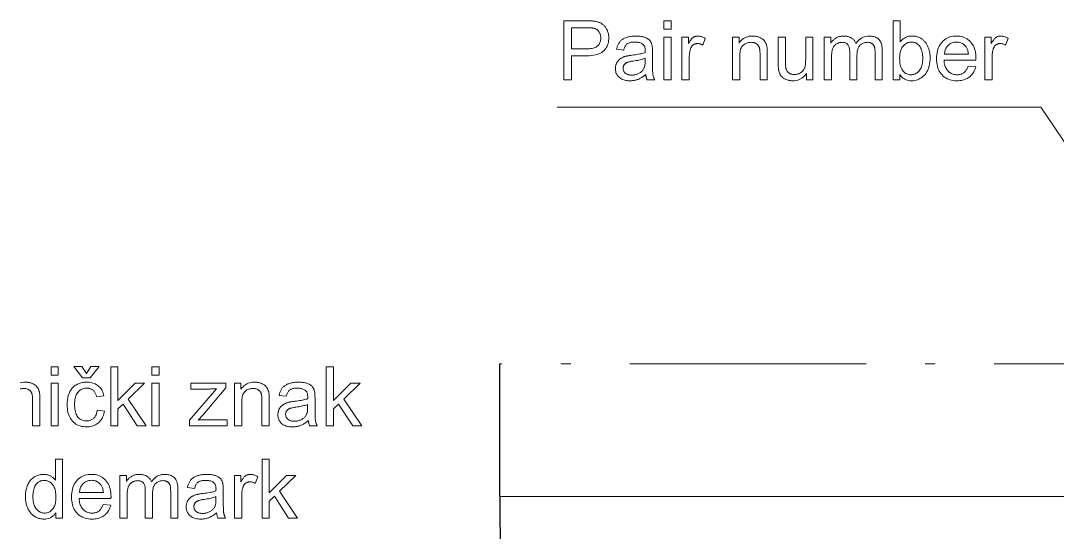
# Model space of a CAD drawing. Extents: x 0 to 297, y 0 to 530.
# Drawn here: x 188.8 to 241.4, y 129.2 to 155.1 of the extents above; entities that cross this region are included whole.
import ezdxf

# ---------------------------------------------------------------- set-up
doc = ezdxf.new("R2010")
doc.units = 0
doc.linetypes.add('DASHDOT', pattern=[18.5, 12, -3, 0.5, -3])

msp = doc.modelspace()

# ---------------------------------------------------------------- linework, layer by layer
at = {"color": 7, "linetype": 'DASHDOT', "lineweight": 13}
msp.add_line((287.24, 137.724), (213.14, 137.724), dxfattribs=at)
at = {"color": 7, "lineweight": 30, "ltscale": 0.168289}
msp.add_line((213.14, 130.993), (213.14, 137.724), dxfattribs=at)
at = {"color": 7, "lineweight": 13}
msp.add_line((282.704, 130.993), (213.14, 130.993), dxfattribs=at)
for points in [[(216.382, 152.147), (216.382, 155.147), (217.514, 155.147), (217.572, 155.147), (217.628, 155.146), (217.681, 155.144), (217.73, 155.142), (217.777, 155.14), (217.822, 155.137), (217.863, 155.133), (217.902, 155.129), (217.937, 155.124), (217.97, 155.118), (218.014, 155.11), (218.056, 155.101), (218.097, 155.09), (218.136, 155.078), (218.173, 155.065), (218.21, 155.05), (218.245, 155.034), (218.278, 155.017), (218.31, 154.998), (218.341, 154.978), (218.37, 154.957), (218.398, 154.934), (218.425, 154.909), (218.451, 154.882), (218.476, 154.854), (218.499, 154.824), (218.521, 154.793), (218.542, 154.76), (218.562, 154.725), (218.581, 154.689), (218.599, 154.651), (218.614, 154.613), (218.628, 154.574), (218.639, 154.534), (218.65, 154.493), (218.658, 154.452), (218.664, 154.41), (218.669, 154.367), (218.671, 154.324), (218.672, 154.279), (218.67, 154.204), (218.663, 154.131), (218.65, 154.06), (218.633, 153.992), (218.611, 153.926), (218.585, 153.862), (218.553, 153.801), (218.516, 153.742), (218.475, 153.686), (218.429, 153.632), (218.376, 153.581), (218.316, 153.536), (218.247, 153.496), (218.171, 153.462), (218.087, 153.433), (217.995, 153.409), (217.895, 153.39), (217.788, 153.377), (217.672, 153.369), (217.549, 153.367), (216.779, 153.367), (216.779, 152.147)], [(216.779, 153.721), (217.555, 153.721), (217.63, 153.722), (217.7, 153.726), (217.766, 153.734), (217.827, 153.744), (217.884, 153.756), (217.936, 153.772), (217.984, 153.791), (218.028, 153.812), (218.067, 153.837), (218.101, 153.864), (218.132, 153.894), (218.16, 153.926), (218.184, 153.96), (218.205, 153.997), (218.223, 154.036), (218.237, 154.078), (218.248, 154.122), (218.257, 154.168), (218.261, 154.216), (218.263, 154.267), (218.262, 154.304), (218.259, 154.34), (218.254, 154.375), (218.248, 154.409), (218.239, 154.442), (218.229, 154.473), (218.216, 154.504), (218.202, 154.534), (218.186, 154.562), (218.168, 154.589), (218.148, 154.615), (218.127, 154.639), (218.105, 154.662), (218.082, 154.682), (218.058, 154.701), (218.032, 154.717), (218.005, 154.732), (217.977, 154.746), (217.948, 154.757), (217.917, 154.766), (217.895, 154.771), (217.87, 154.776), (217.842, 154.78), (217.81, 154.783), (217.774, 154.786), (217.736, 154.789), (217.694, 154.791), (217.648, 154.792), (217.599, 154.793), (217.547, 154.793), (216.779, 154.793)], [(221.464, 154.723), (221.464, 155.147), (221.832, 155.147), (221.832, 154.723)], [(233.445, 152.147), (233.103, 152.147), (233.103, 155.147), (233.472, 155.147), (233.472, 154.077), (233.52, 154.132), (233.57, 154.182), (233.623, 154.226), (233.679, 154.264), (233.737, 154.296), (233.798, 154.323), (233.862, 154.343), (233.928, 154.358), (233.996, 154.366), (234.067, 154.369), (234.107, 154.369), (234.147, 154.366), (234.186, 154.362), (234.224, 154.356), (234.262, 154.349), (234.3, 154.34), (234.337, 154.33), (234.374, 154.318), (234.411, 154.304), (234.447, 154.289), (234.482, 154.272), (234.516, 154.254), (234.549, 154.234), (234.58, 154.213), (234.61, 154.191), (234.639, 154.168), (234.666, 154.143), (234.693, 154.117), (234.718, 154.09), (234.742, 154.061), (234.764, 154.032), (234.786, 154), (234.806, 153.968), (234.826, 153.935), (234.845, 153.9), (234.862, 153.864), (234.879, 153.827), (234.894, 153.789), (234.909, 153.749), (234.923, 153.708), (234.935, 153.667), (234.946, 153.625), (234.956, 153.582), (234.965, 153.538), (234.972, 153.495), (234.978, 153.45), (234.982, 153.405), (234.985, 153.359), (234.987, 153.313), (234.988, 153.266), (234.985, 153.157), (234.977, 153.053), (234.963, 152.954), (234.944, 152.86), (234.919, 152.771), (234.889, 152.687), (234.853, 152.609), (234.811, 152.535), (234.764, 152.466), (234.712, 152.403), (234.655, 152.345), (234.597, 152.293), (234.536, 152.247), (234.473, 152.208), (234.408, 152.174), (234.341, 152.147), (234.271, 152.125), (234.199, 152.11), (234.125, 152.101), (234.049, 152.098), (233.974, 152.101), (233.902, 152.111), (233.833, 152.127), (233.768, 152.149), (233.706, 152.178), (233.647, 152.214), (233.591, 152.255), (233.539, 152.303), (233.491, 152.358), (233.445, 152.419)], [(220.549, 152.415), (220.508, 152.381), (220.468, 152.35), (220.427, 152.32), (220.388, 152.292), (220.348, 152.267), (220.309, 152.243), (220.27, 152.222), (220.231, 152.202), (220.193, 152.185), (220.155, 152.169), (220.117, 152.156), (220.078, 152.144), (220.039, 152.133), (219.999, 152.124), (219.959, 152.116), (219.918, 152.109), (219.876, 152.104), (219.834, 152.101), (219.792, 152.099), (219.749, 152.098), (219.679, 152.1), (219.612, 152.105), (219.549, 152.114), (219.489, 152.126), (219.432, 152.142), (219.379, 152.161), (219.329, 152.184), (219.282, 152.21), (219.238, 152.24), (219.198, 152.273), (219.162, 152.309), (219.129, 152.347), (219.1, 152.387), (219.075, 152.428), (219.054, 152.472), (219.037, 152.518), (219.023, 152.565), (219.014, 152.615), (219.008, 152.667), (219.006, 152.72), (219.007, 152.752), (219.009, 152.783), (219.012, 152.813), (219.017, 152.843), (219.024, 152.873), (219.032, 152.902), (219.041, 152.93), (219.052, 152.958), (219.065, 152.985), (219.078, 153.012), (219.093, 153.037), (219.109, 153.062), (219.126, 153.086), (219.144, 153.109), (219.162, 153.131), (219.182, 153.151), (219.202, 153.171), (219.224, 153.189), (219.246, 153.207), (219.269, 153.223), (219.293, 153.239), (219.317, 153.254), (219.342, 153.268), (219.368, 153.281), (219.394, 153.293), (219.421, 153.305), (219.448, 153.316), (219.476, 153.326), (219.505, 153.336), (219.534, 153.344), (219.557, 153.35), (219.582, 153.355), (219.609, 153.361), (219.638, 153.367), (219.67, 153.372), (219.704, 153.378), (219.74, 153.383), (219.778, 153.389), (219.819, 153.394), (219.861, 153.399), (219.948, 153.41), (220.03, 153.421), (220.108, 153.433), (220.18, 153.445), (220.249, 153.458), (220.312, 153.471), (220.37, 153.484), (220.424, 153.498), (220.474, 153.512), (220.518, 153.526), (220.519, 153.541), (220.519, 153.554), (220.519, 153.567), (220.519, 153.578), (220.52, 153.588), (220.52, 153.597), (220.52, 153.605), (220.52, 153.612), (220.52, 153.618), (220.52, 153.622), (220.519, 153.666), (220.516, 153.707), (220.511, 153.746), (220.503, 153.781), (220.494, 153.814), (220.483, 153.845), (220.469, 153.872), (220.453, 153.897), (220.436, 153.92), (220.416, 153.94), (220.386, 153.963), (220.354, 153.985), (220.319, 154.003), (220.281, 154.02), (220.24, 154.033), (220.197, 154.044), (220.151, 154.053), (220.102, 154.059), (220.051, 154.063), (219.996, 154.064), (219.946, 154.064), (219.898, 154.061), (219.853, 154.056), (219.81, 154.05), (219.77, 154.042), (219.733, 154.032), (219.699, 154.02), (219.668, 154.006), (219.639, 153.991), (219.613, 153.973), (219.588, 153.954), (219.566, 153.931), (219.544, 153.906), (219.524, 153.878), (219.505, 153.847), (219.487, 153.814), (219.471, 153.777), (219.456, 153.738), (219.442, 153.696), (219.429, 153.651), (219.069, 153.7), (219.08, 153.746), (219.091, 153.789), (219.104, 153.831), (219.119, 153.871), (219.134, 153.909), (219.151, 153.946), (219.169, 153.98), (219.188, 154.013), (219.209, 154.044), (219.231, 154.074), (219.254, 154.101), (219.28, 154.128), (219.308, 154.153), (219.337, 154.177), (219.369, 154.2), (219.402, 154.221), (219.438, 154.241), (219.475, 154.259), (219.515, 154.277), (219.556, 154.293), (219.6, 154.307), (219.644, 154.32), (219.69, 154.332), (219.737, 154.342), (219.786, 154.35), (219.836, 154.357), (219.887, 154.362), (219.94, 154.366), (219.994, 154.369), (220.049, 154.369), (220.104, 154.369), (220.157, 154.367), (220.207, 154.363), (220.255, 154.359), (220.302, 154.353), (220.346, 154.346), (220.388, 154.337), (220.428, 154.327), (220.466, 154.316), (220.502, 154.304), (220.536, 154.29), (220.568, 154.276), (220.598, 154.262), (220.626, 154.246), (220.653, 154.23), (220.677, 154.213), (220.7, 154.196), (220.721, 154.177), (220.74, 154.159), (220.758, 154.139), (220.773, 154.119), (220.788, 154.097), (220.802, 154.075), (220.815, 154.051), (220.827, 154.027), (220.838, 154.001), (220.848, 153.975), (220.857, 153.947), (220.865, 153.918), (220.872, 153.888), (220.876, 153.868), (220.879, 153.845), (220.882, 153.818), (220.884, 153.789), (220.886, 153.756), (220.888, 153.721), (220.889, 153.682), (220.89, 153.641), (220.89, 153.596), (220.891, 153.549), (220.891, 153.058), (220.891, 152.959), (220.892, 152.867), (220.893, 152.783), (220.894, 152.707), (220.896, 152.638), (220.899, 152.577), (220.902, 152.524), (220.906, 152.477), (220.91, 152.439), (220.914, 152.408), (220.919, 152.381), (220.925, 152.354), (220.932, 152.327), (220.94, 152.301), (220.949, 152.275), (220.959, 152.249), (220.97, 152.223), (220.981, 152.197), (220.994, 152.172), (221.007, 152.147), (220.622, 152.147), (220.611, 152.17), (220.601, 152.194), (220.592, 152.219), (220.583, 152.245), (220.575, 152.271), (220.568, 152.299), (220.562, 152.326), (220.557, 152.355), (220.553, 152.385)], [(221.464, 152.147), (221.464, 154.32), (221.832, 154.32), (221.832, 152.147)], [(222.389, 152.147), (222.389, 154.32), (222.72, 154.32), (222.72, 153.991), (222.745, 154.035), (222.77, 154.077), (222.794, 154.115), (222.818, 154.151), (222.842, 154.183), (222.865, 154.212), (222.888, 154.237), (222.911, 154.26), (222.933, 154.279), (222.954, 154.296), (222.976, 154.31), (222.998, 154.322), (223.021, 154.333), (223.044, 154.343), (223.067, 154.351), (223.091, 154.358), (223.115, 154.363), (223.14, 154.366), (223.165, 154.369), (223.191, 154.369), (223.228, 154.368), (223.265, 154.365), (223.303, 154.359), (223.341, 154.35), (223.378, 154.34), (223.416, 154.327), (223.454, 154.311), (223.493, 154.293), (223.531, 154.273), (223.569, 154.251), (223.442, 153.909), (223.415, 153.924), (223.388, 153.938), (223.361, 153.95), (223.334, 153.96), (223.307, 153.969), (223.28, 153.976), (223.253, 153.982), (223.226, 153.986), (223.199, 153.988), (223.172, 153.989), (223.148, 153.988), (223.125, 153.986), (223.102, 153.982), (223.08, 153.977), (223.058, 153.971), (223.036, 153.963), (223.015, 153.953), (222.995, 153.942), (222.975, 153.93), (222.955, 153.916), (222.937, 153.901), (222.919, 153.885), (222.903, 153.867), (222.887, 153.849), (222.873, 153.829), (222.86, 153.809), (222.848, 153.787), (222.837, 153.764), (222.827, 153.74), (222.818, 153.715), (222.807, 153.675), (222.796, 153.634), (222.787, 153.593), (222.779, 153.551), (222.772, 153.509), (222.767, 153.466), (222.762, 153.421), (222.759, 153.377), (222.757, 153.331), (222.757, 153.285), (222.757, 152.147)], [(224.953, 152.147), (224.953, 154.32), (225.284, 154.32), (225.284, 154.011), (225.334, 154.079), (225.388, 154.14), (225.447, 154.194), (225.51, 154.24), (225.577, 154.28), (225.648, 154.312), (225.724, 154.337), (225.803, 154.355), (225.888, 154.366), (225.976, 154.369), (226.015, 154.369), (226.053, 154.367), (226.091, 154.363), (226.128, 154.358), (226.164, 154.352), (226.2, 154.344), (226.235, 154.335), (226.27, 154.324), (226.304, 154.312), (226.337, 154.299), (226.369, 154.284), (226.4, 154.269), (226.428, 154.252), (226.456, 154.235), (226.481, 154.217), (226.505, 154.198), (226.527, 154.178), (226.548, 154.158), (226.566, 154.136), (226.584, 154.114), (226.599, 154.09), (226.614, 154.066), (226.628, 154.041), (226.641, 154.015), (226.653, 153.988), (226.664, 153.961), (226.674, 153.932), (226.683, 153.903), (226.691, 153.872), (226.698, 153.841), (226.702, 153.819), (226.706, 153.794), (226.709, 153.766), (226.711, 153.735), (226.714, 153.701), (226.715, 153.663), (226.717, 153.623), (226.718, 153.579), (226.718, 153.533), (226.719, 153.483), (226.719, 152.147), (226.35, 152.147), (226.35, 153.469), (226.35, 153.513), (226.349, 153.554), (226.346, 153.594), (226.343, 153.631), (226.34, 153.666), (226.335, 153.698), (226.329, 153.728), (226.323, 153.756), (226.316, 153.782), (226.307, 153.806), (226.298, 153.827), (226.287, 153.848), (226.276, 153.868), (226.262, 153.888), (226.248, 153.906), (226.232, 153.923), (226.215, 153.94), (226.196, 153.955), (226.176, 153.97), (226.155, 153.984), (226.133, 153.996), (226.11, 154.008), (226.086, 154.018), (226.061, 154.026), (226.036, 154.033), (226.01, 154.039), (225.983, 154.044), (225.955, 154.047), (225.927, 154.049), (225.898, 154.05), (225.852, 154.049), (225.807, 154.044), (225.763, 154.037), (225.72, 154.026), (225.679, 154.013), (225.639, 153.996), (225.6, 153.977), (225.563, 153.955), (225.527, 153.929), (225.492, 153.901), (225.459, 153.868), (225.43, 153.83), (225.405, 153.787), (225.383, 153.738), (225.364, 153.684), (225.348, 153.625), (225.336, 153.56), (225.328, 153.49), (225.323, 153.415), (225.321, 153.334), (225.321, 152.147)], [(228.708, 152.147), (228.708, 152.466), (228.655, 152.396), (228.599, 152.334), (228.539, 152.278), (228.476, 152.23), (228.408, 152.19), (228.338, 152.157), (228.263, 152.131), (228.185, 152.113), (228.103, 152.102), (228.018, 152.098), (227.98, 152.099), (227.942, 152.101), (227.905, 152.105), (227.868, 152.11), (227.832, 152.116), (227.796, 152.124), (227.761, 152.134), (227.727, 152.145), (227.693, 152.158), (227.659, 152.172), (227.626, 152.187), (227.596, 152.203), (227.567, 152.219), (227.539, 152.237), (227.514, 152.255), (227.49, 152.274), (227.468, 152.293), (227.447, 152.314), (227.428, 152.335), (227.411, 152.357), (227.396, 152.38), (227.381, 152.403), (227.367, 152.428), (227.354, 152.454), (227.343, 152.481), (227.332, 152.509), (227.322, 152.537), (227.313, 152.567), (227.305, 152.598), (227.298, 152.63), (227.294, 152.653), (227.29, 152.678), (227.286, 152.706), (227.283, 152.737), (227.281, 152.77), (227.279, 152.806), (227.277, 152.844), (227.276, 152.885), (227.276, 152.928), (227.275, 152.974), (227.275, 154.32), (227.644, 154.32), (227.644, 153.115), (227.644, 153.059), (227.645, 153.007), (227.646, 152.959), (227.647, 152.914), (227.649, 152.873), (227.652, 152.836), (227.655, 152.803), (227.658, 152.774), (227.662, 152.748), (227.666, 152.726), (227.674, 152.698), (227.683, 152.67), (227.694, 152.645), (227.706, 152.62), (227.72, 152.596), (227.736, 152.574), (227.753, 152.553), (227.772, 152.534), (227.792, 152.515), (227.813, 152.498), (227.837, 152.482), (227.861, 152.468), (227.886, 152.456), (227.912, 152.445), (227.939, 152.436), (227.968, 152.428), (227.997, 152.423), (228.028, 152.418), (228.059, 152.416), (228.092, 152.415), (228.125, 152.416), (228.157, 152.418), (228.189, 152.423), (228.221, 152.429), (228.252, 152.436), (228.283, 152.446), (228.314, 152.457), (228.344, 152.469), (228.374, 152.484), (228.403, 152.5), (228.431, 152.518), (228.458, 152.536), (228.482, 152.556), (228.505, 152.578), (228.527, 152.6), (228.547, 152.624), (228.565, 152.649), (228.581, 152.675), (228.596, 152.703), (228.609, 152.731), (228.62, 152.762), (228.63, 152.795), (228.639, 152.831), (228.647, 152.869), (228.654, 152.911), (228.659, 152.954), (228.663, 153.001), (228.666, 153.05), (228.668, 153.102), (228.669, 153.156), (228.669, 154.32), (229.037, 154.32), (229.037, 152.147)], [(229.614, 152.147), (229.614, 154.32), (229.944, 154.32), (229.944, 154.015), (229.965, 154.047), (229.987, 154.077), (230.011, 154.105), (230.036, 154.133), (230.063, 154.159), (230.091, 154.184), (230.12, 154.208), (230.151, 154.231), (230.183, 154.252), (230.216, 154.272), (230.25, 154.291), (230.286, 154.307), (230.322, 154.322), (230.359, 154.334), (230.398, 154.345), (230.437, 154.354), (230.477, 154.361), (230.518, 154.365), (230.56, 154.368), (230.603, 154.369), (230.65, 154.368), (230.696, 154.365), (230.74, 154.36), (230.782, 154.353), (230.822, 154.344), (230.861, 154.333), (230.898, 154.32), (230.933, 154.305), (230.967, 154.288), (230.999, 154.269), (231.029, 154.248), (231.057, 154.226), (231.083, 154.202), (231.108, 154.176), (231.13, 154.149), (231.151, 154.12), (231.17, 154.09), (231.188, 154.058), (231.203, 154.024), (231.217, 153.989), (231.27, 154.061), (231.326, 154.126), (231.385, 154.183), (231.448, 154.232), (231.513, 154.274), (231.582, 154.308), (231.654, 154.335), (231.729, 154.354), (231.807, 154.366), (231.888, 154.369), (231.951, 154.368), (232.011, 154.362), (232.068, 154.353), (232.123, 154.341), (232.174, 154.325), (232.222, 154.305), (232.267, 154.282), (232.31, 154.255), (232.349, 154.224), (232.385, 154.19), (232.418, 154.153), (232.448, 154.111), (232.474, 154.065), (232.496, 154.016), (232.516, 153.963), (232.531, 153.906), (232.543, 153.845), (232.552, 153.78), (232.557, 153.711), (232.559, 153.639), (232.559, 152.147), (232.193, 152.147), (232.193, 153.516), (232.192, 153.559), (232.191, 153.599), (232.19, 153.637), (232.187, 153.673), (232.184, 153.706), (232.18, 153.737), (232.175, 153.765), (232.17, 153.79), (232.164, 153.814), (232.157, 153.834), (232.149, 153.853), (232.14, 153.872), (232.13, 153.889), (232.119, 153.906), (232.107, 153.922), (232.093, 153.937), (232.078, 153.952), (232.062, 153.966), (232.045, 153.979), (232.027, 153.991), (232.008, 154.002), (231.988, 154.012), (231.968, 154.021), (231.946, 154.029), (231.925, 154.035), (231.902, 154.041), (231.879, 154.045), (231.855, 154.048), (231.831, 154.05), (231.806, 154.05), (231.761, 154.049), (231.717, 154.044), (231.675, 154.036), (231.635, 154.026), (231.596, 154.012), (231.559, 153.995), (231.523, 153.975), (231.489, 153.953), (231.456, 153.927), (231.425, 153.898), (231.397, 153.865), (231.371, 153.829), (231.348, 153.79), (231.328, 153.746), (231.312, 153.699), (231.298, 153.649), (231.288, 153.594), (231.28, 153.537), (231.275, 153.475), (231.274, 153.41), (231.274, 152.147), (230.906, 152.147), (230.906, 153.559), (230.905, 153.607), (230.902, 153.652), (230.897, 153.695), (230.891, 153.736), (230.883, 153.774), (230.873, 153.809), (230.861, 153.843), (230.848, 153.873), (230.833, 153.902), (230.816, 153.927), (230.796, 153.951), (230.775, 153.972), (230.751, 153.99), (230.725, 154.006), (230.697, 154.019), (230.666, 154.03), (230.633, 154.039), (230.598, 154.045), (230.561, 154.049), (230.521, 154.05), (230.49, 154.049), (230.46, 154.047), (230.43, 154.043), (230.4, 154.037), (230.371, 154.03), (230.343, 154.021), (230.315, 154.01), (230.287, 153.998), (230.26, 153.984), (230.233, 153.968), (230.208, 153.951), (230.183, 153.932), (230.161, 153.912), (230.139, 153.891), (230.12, 153.867), (230.101, 153.843), (230.084, 153.817), (230.069, 153.789), (230.055, 153.76), (230.042, 153.729), (230.031, 153.696), (230.021, 153.66), (230.012, 153.622), (230.004, 153.581), (229.997, 153.536), (229.992, 153.49), (229.988, 153.44), (229.985, 153.388), (229.983, 153.333), (229.983, 153.275), (229.983, 152.147)], [(236.924, 152.847), (237.305, 152.8), (237.285, 152.735), (237.262, 152.672), (237.237, 152.613), (237.208, 152.557), (237.176, 152.504), (237.141, 152.453), (237.103, 152.406), (237.062, 152.362), (237.018, 152.32), (236.971, 152.282), (236.921, 152.247), (236.868, 152.216), (236.813, 152.188), (236.755, 152.164), (236.694, 152.144), (236.63, 152.127), (236.564, 152.114), (236.495, 152.105), (236.423, 152.1), (236.349, 152.098), (236.256, 152.101), (236.166, 152.11), (236.081, 152.124), (235.999, 152.145), (235.922, 152.171), (235.848, 152.204), (235.778, 152.242), (235.712, 152.286), (235.651, 152.336), (235.593, 152.392), (235.54, 152.453), (235.492, 152.518), (235.45, 152.589), (235.414, 152.664), (235.383, 152.744), (235.358, 152.829), (235.339, 152.918), (235.325, 153.013), (235.316, 153.112), (235.313, 153.215), (235.316, 153.322), (235.325, 153.425), (235.339, 153.522), (235.359, 153.615), (235.384, 153.702), (235.415, 153.785), (235.452, 153.863), (235.494, 153.936), (235.542, 154.003), (235.596, 154.066), (235.654, 154.124), (235.716, 154.176), (235.78, 154.221), (235.849, 154.26), (235.92, 154.294), (235.995, 154.321), (236.073, 154.342), (236.155, 154.357), (236.24, 154.366), (236.328, 154.369), (236.414, 154.366), (236.496, 154.357), (236.576, 154.343), (236.652, 154.322), (236.724, 154.295), (236.794, 154.263), (236.861, 154.224), (236.924, 154.179), (236.984, 154.129), (237.041, 154.073), (237.093, 154.011), (237.14, 153.944), (237.182, 153.873), (237.217, 153.797), (237.248, 153.716), (237.273, 153.63), (237.292, 153.539), (237.306, 153.443), (237.314, 153.343), (237.317, 153.238), (237.317, 153.231), (237.317, 153.223), (237.317, 153.215), (237.317, 153.206), (237.316, 153.197), (237.316, 153.187), (237.316, 153.176), (237.316, 153.164), (237.315, 153.152), (237.315, 153.139), (235.694, 153.139), (235.7, 153.07), (235.709, 153.003), (235.721, 152.94), (235.736, 152.88), (235.755, 152.823), (235.777, 152.77), (235.802, 152.72), (235.83, 152.674), (235.862, 152.631), (235.897, 152.591), (235.934, 152.555), (235.973, 152.523), (236.014, 152.494), (236.057, 152.469), (236.101, 152.448), (236.148, 152.431), (236.196, 152.418), (236.246, 152.408), (236.297, 152.403), (236.351, 152.401), (236.391, 152.402), (236.43, 152.405), (236.467, 152.41), (236.504, 152.418), (236.539, 152.427), (236.573, 152.439), (236.606, 152.453), (236.637, 152.469), (236.668, 152.487), (236.697, 152.507), (236.725, 152.53), (236.752, 152.555), (236.777, 152.582), (236.802, 152.613), (236.825, 152.645), (236.847, 152.681), (236.868, 152.718), (236.888, 152.759), (236.907, 152.801)], [(237.763, 152.147), (237.763, 154.32), (238.095, 154.32), (238.095, 153.991), (238.12, 154.035), (238.145, 154.077), (238.169, 154.115), (238.193, 154.151), (238.217, 154.183), (238.24, 154.212), (238.263, 154.237), (238.285, 154.26), (238.307, 154.279), (238.329, 154.296), (238.351, 154.31), (238.373, 154.322), (238.395, 154.333), (238.418, 154.343), (238.442, 154.351), (238.465, 154.358), (238.49, 154.363), (238.514, 154.366), (238.54, 154.369), (238.565, 154.369), (238.602, 154.368), (238.64, 154.365), (238.677, 154.359), (238.715, 154.35), (238.753, 154.34), (238.791, 154.327), (238.829, 154.311), (238.867, 154.293), (238.905, 154.273), (238.944, 154.251), (238.817, 153.909), (238.79, 153.924), (238.763, 153.938), (238.736, 153.95), (238.709, 153.96), (238.682, 153.969), (238.655, 153.976), (238.628, 153.982), (238.601, 153.986), (238.574, 153.988), (238.547, 153.989), (238.523, 153.988), (238.499, 153.986), (238.477, 153.982), (238.454, 153.977), (238.432, 153.971), (238.411, 153.963), (238.39, 153.953), (238.369, 153.942), (238.349, 153.93), (238.33, 153.916), (238.311, 153.901), (238.294, 153.885), (238.277, 153.867), (238.262, 153.849), (238.247, 153.829), (238.234, 153.809), (238.222, 153.787), (238.211, 153.764), (238.201, 153.74), (238.193, 153.715), (238.181, 153.675), (238.171, 153.634), (238.161, 153.593), (238.153, 153.551), (238.147, 153.509), (238.141, 153.466), (238.137, 153.421), (238.134, 153.377), (238.132, 153.331), (238.131, 153.285), (238.131, 152.147)], [(233.441, 153.25), (233.442, 153.174), (233.445, 153.102), (233.451, 153.035), (233.458, 152.972), (233.468, 152.913), (233.479, 152.859), (233.493, 152.809), (233.509, 152.763), (233.527, 152.722), (233.547, 152.685), (233.583, 152.631), (233.622, 152.583), (233.663, 152.54), (233.706, 152.503), (233.752, 152.472), (233.8, 152.446), (233.851, 152.426), (233.904, 152.412), (233.96, 152.404), (234.018, 152.401), (234.066, 152.403), (234.112, 152.409), (234.157, 152.42), (234.201, 152.434), (234.243, 152.453), (234.284, 152.476), (234.324, 152.504), (234.363, 152.535), (234.4, 152.571), (234.436, 152.61), (234.469, 152.654), (234.499, 152.703), (234.525, 152.755), (234.548, 152.811), (234.568, 152.872), (234.583, 152.936), (234.596, 153.005), (234.605, 153.078), (234.61, 153.155), (234.612, 153.236), (234.61, 153.319), (234.605, 153.397), (234.596, 153.471), (234.585, 153.54), (234.569, 153.606), (234.551, 153.666), (234.529, 153.722), (234.504, 153.774), (234.475, 153.821), (234.443, 153.864), (234.408, 153.902), (234.372, 153.937), (234.335, 153.967), (234.296, 153.994), (234.256, 154.016), (234.215, 154.034), (234.172, 154.048), (234.127, 154.058), (234.082, 154.064), (234.035, 154.066), (233.987, 154.064), (233.941, 154.058), (233.896, 154.048), (233.852, 154.033), (233.809, 154.014), (233.768, 153.991), (233.729, 153.964), (233.69, 153.932), (233.653, 153.897), (233.617, 153.857), (233.584, 153.813), (233.554, 153.765), (233.527, 153.714), (233.504, 153.659), (233.485, 153.6), (233.469, 153.538), (233.457, 153.471), (233.448, 153.401), (233.443, 153.328)], [(235.715, 153.442), (236.928, 153.442), (236.922, 153.496), (236.915, 153.547), (236.905, 153.595), (236.894, 153.64), (236.881, 153.682), (236.866, 153.722), (236.85, 153.759), (236.831, 153.793), (236.811, 153.825), (236.789, 153.854), (236.753, 153.894), (236.714, 153.93), (236.674, 153.962), (236.631, 153.99), (236.587, 154.013), (236.54, 154.032), (236.491, 154.047), (236.441, 154.058), (236.388, 154.064), (236.333, 154.066), (236.283, 154.065), (236.234, 154.06), (236.188, 154.051), (236.143, 154.039), (236.099, 154.024), (236.057, 154.005), (236.017, 153.983), (235.978, 153.958), (235.941, 153.929), (235.906, 153.897), (235.873, 153.862), (235.843, 153.824), (235.816, 153.784), (235.792, 153.742), (235.772, 153.698), (235.754, 153.652), (235.74, 153.603), (235.728, 153.552), (235.72, 153.498)], [(220.518, 153.238), (220.476, 153.222), (220.43, 153.206), (220.38, 153.191), (220.326, 153.176), (220.267, 153.162), (220.205, 153.148), (220.139, 153.135), (220.069, 153.122), (219.995, 153.11), (219.916, 153.099), (219.872, 153.092), (219.831, 153.085), (219.792, 153.078), (219.756, 153.071), (219.723, 153.064), (219.692, 153.056), (219.664, 153.049), (219.638, 153.041), (219.615, 153.033), (219.595, 153.025), (219.577, 153.016), (219.559, 153.007), (219.543, 152.997), (219.527, 152.986), (219.512, 152.974), (219.498, 152.962), (219.484, 152.949), (219.472, 152.935), (219.461, 152.921), (219.45, 152.905), (219.44, 152.889), (219.431, 152.873), (219.424, 152.856), (219.417, 152.839), (219.412, 152.822), (219.407, 152.804), (219.403, 152.786), (219.401, 152.768), (219.399, 152.749), (219.399, 152.73), (219.4, 152.701), (219.403, 152.673), (219.409, 152.646), (219.417, 152.62), (219.427, 152.595), (219.439, 152.571), (219.453, 152.548), (219.47, 152.526), (219.489, 152.505), (219.51, 152.485), (219.534, 152.466), (219.559, 152.449), (219.587, 152.435), (219.616, 152.422), (219.648, 152.411), (219.681, 152.402), (219.717, 152.395), (219.755, 152.39), (219.795, 152.387), (219.837, 152.386), (219.879, 152.387), (219.92, 152.39), (219.96, 152.395), (219.999, 152.401), (220.038, 152.41), (220.075, 152.42), (220.112, 152.432), (220.147, 152.446), (220.182, 152.462), (220.215, 152.48), (220.248, 152.499), (220.278, 152.52), (220.307, 152.542), (220.334, 152.565), (220.359, 152.59), (220.382, 152.616), (220.404, 152.643), (220.424, 152.672), (220.442, 152.703), (220.459, 152.734), (220.47, 152.76), (220.48, 152.789), (220.489, 152.82), (220.497, 152.853), (220.503, 152.889), (220.509, 152.927), (220.513, 152.967), (220.516, 153.01), (220.518, 153.055), (220.518, 153.103)], [(190.353, 137.147), (190.353, 137.57), (190.721, 137.57), (190.721, 137.147)], [(192.154, 137.239), (192.379, 137.587), (192.796, 137.587), (192.336, 137.014), (191.943, 137.014), (191.501, 137.587), (191.923, 137.587)], [(193.38, 134.57), (193.38, 137.57), (193.748, 137.57), (193.748, 135.859), (194.62, 136.744), (195.096, 136.744), (194.266, 135.937), (195.18, 134.57), (194.726, 134.57), (194.008, 135.681), (193.748, 135.432), (193.748, 134.57)], [(195.475, 137.147), (195.475, 137.57), (195.843, 137.57), (195.843, 137.147)], [(204.328, 134.57), (204.328, 137.57), (204.696, 137.57), (204.696, 135.859), (205.568, 136.744), (206.045, 136.744), (205.214, 135.937), (206.129, 134.57), (205.674, 134.57), (204.956, 135.681), (204.696, 135.432), (204.696, 134.57)], [(190.353, 134.57), (190.353, 136.744), (190.721, 136.744), (190.721, 134.57)], [(192.7, 135.366), (193.062, 135.319), (193.049, 135.246), (193.031, 135.176), (193.01, 135.109), (192.985, 135.046), (192.957, 134.985), (192.924, 134.928), (192.889, 134.875), (192.849, 134.824), (192.806, 134.777), (192.758, 134.733), (192.708, 134.693), (192.656, 134.657), (192.602, 134.625), (192.545, 134.597), (192.486, 134.574), (192.425, 134.555), (192.361, 134.54), (192.296, 134.53), (192.228, 134.523), (192.158, 134.521), (192.07, 134.524), (191.986, 134.533), (191.906, 134.547), (191.829, 134.568), (191.755, 134.594), (191.686, 134.626), (191.619, 134.664), (191.556, 134.708), (191.497, 134.757), (191.441, 134.813), (191.389, 134.874), (191.343, 134.94), (191.302, 135.01), (191.267, 135.086), (191.237, 135.168), (191.213, 135.254), (191.194, 135.345), (191.18, 135.441), (191.172, 135.542), (191.169, 135.649), (191.171, 135.718), (191.174, 135.786), (191.18, 135.852), (191.188, 135.916), (191.199, 135.979), (191.211, 136.039), (191.227, 136.098), (191.244, 136.156), (191.264, 136.211), (191.286, 136.265), (191.311, 136.316), (191.338, 136.365), (191.367, 136.411), (191.399, 136.455), (191.433, 136.496), (191.47, 136.534), (191.509, 136.57), (191.551, 136.603), (191.595, 136.633), (191.641, 136.661), (191.689, 136.686), (191.738, 136.708), (191.788, 136.728), (191.839, 136.745), (191.89, 136.76), (191.942, 136.772), (191.995, 136.781), (192.049, 136.787), (192.104, 136.791), (192.16, 136.793), (192.229, 136.791), (192.296, 136.785), (192.361, 136.777), (192.422, 136.764), (192.482, 136.748), (192.538, 136.728), (192.592, 136.705), (192.644, 136.678), (192.693, 136.648), (192.739, 136.614), (192.782, 136.576), (192.823, 136.536), (192.86, 136.493), (192.893, 136.446), (192.924, 136.397), (192.951, 136.345), (192.975, 136.289), (192.996, 136.231), (193.013, 136.169), (193.028, 136.105), (192.669, 136.05), (192.658, 136.093), (192.646, 136.133), (192.632, 136.171), (192.616, 136.208), (192.599, 136.242), (192.58, 136.274), (192.559, 136.303), (192.537, 136.331), (192.514, 136.356), (192.488, 136.379), (192.462, 136.4), (192.434, 136.419), (192.405, 136.436), (192.376, 136.45), (192.345, 136.462), (192.313, 136.472), (192.28, 136.48), (192.246, 136.485), (192.211, 136.489), (192.174, 136.49), (192.12, 136.488), (192.067, 136.482), (192.017, 136.472), (191.968, 136.458), (191.922, 136.44), (191.878, 136.418), (191.836, 136.392), (191.796, 136.362), (191.758, 136.328), (191.722, 136.29), (191.689, 136.248), (191.659, 136.201), (191.633, 136.15), (191.611, 136.093), (191.592, 136.033), (191.576, 135.967), (191.564, 135.897), (191.555, 135.822), (191.55, 135.743), (191.548, 135.659), (191.55, 135.574), (191.555, 135.493), (191.563, 135.418), (191.575, 135.347), (191.59, 135.281), (191.608, 135.22), (191.63, 135.163), (191.655, 135.111), (191.684, 135.065), (191.716, 135.023), (191.75, 134.985), (191.787, 134.951), (191.826, 134.921), (191.866, 134.895), (191.909, 134.874), (191.954, 134.856), (192.001, 134.842), (192.05, 134.832), (192.101, 134.826), (192.154, 134.824), (192.196, 134.825), (192.238, 134.829), (192.277, 134.836), (192.316, 134.845), (192.353, 134.857), (192.388, 134.872), (192.422, 134.889), (192.455, 134.909), (192.486, 134.932), (192.516, 134.957), (192.544, 134.985), (192.57, 135.016), (192.594, 135.05), (192.615, 135.086), (192.635, 135.126), (192.652, 135.168), (192.667, 135.213), (192.68, 135.262), (192.691, 135.312)], [(195.475, 134.57), (195.475, 136.744), (195.843, 136.744), (195.843, 134.57)], [(197.374, 134.57), (197.374, 134.869), (198.757, 136.457), (198.711, 136.455), (198.666, 136.453), (198.621, 136.451), (198.578, 136.449), (198.536, 136.448), (198.495, 136.447), (198.455, 136.446), (198.416, 136.445), (198.379, 136.445), (198.342, 136.445), (197.456, 136.445), (197.456, 136.744), (199.232, 136.744), (199.232, 136.5), (198.056, 135.121), (197.828, 134.869), (197.878, 134.873), (197.926, 134.876), (197.974, 134.878), (198.022, 134.881), (198.068, 134.883), (198.114, 134.885), (198.16, 134.886), (198.205, 134.887), (198.249, 134.887), (198.293, 134.887), (199.298, 134.887), (199.298, 134.57)], [(199.664, 134.57), (199.664, 136.744), (199.995, 136.744), (199.995, 136.435), (200.046, 136.503), (200.1, 136.563), (200.158, 136.617), (200.221, 136.664), (200.288, 136.703), (200.359, 136.735), (200.435, 136.76), (200.515, 136.778), (200.599, 136.789), (200.687, 136.793), (200.726, 136.792), (200.764, 136.79), (200.802, 136.786), (200.839, 136.781), (200.876, 136.775), (200.911, 136.767), (200.947, 136.758), (200.981, 136.747), (201.015, 136.735), (201.048, 136.722), (201.08, 136.707), (201.111, 136.692), (201.14, 136.676), (201.167, 136.659), (201.192, 136.64), (201.216, 136.621), (201.238, 136.602), (201.259, 136.581), (201.278, 136.559), (201.295, 136.537), (201.311, 136.513), (201.326, 136.489), (201.34, 136.464), (201.353, 136.438), (201.365, 136.411), (201.376, 136.384), (201.385, 136.355), (201.394, 136.326), (201.403, 136.296), (201.41, 136.265), (201.413, 136.243), (201.417, 136.218), (201.42, 136.189), (201.423, 136.158), (201.425, 136.124), (201.427, 136.087), (201.428, 136.046), (201.429, 136.003), (201.43, 135.956), (201.43, 135.907), (201.43, 134.57), (201.062, 134.57), (201.062, 135.892), (201.061, 135.936), (201.06, 135.978), (201.058, 136.017), (201.055, 136.054), (201.051, 136.089), (201.046, 136.121), (201.041, 136.152), (201.034, 136.18), (201.027, 136.205), (201.019, 136.229), (201.009, 136.251), (200.999, 136.272), (200.987, 136.292), (200.974, 136.311), (200.959, 136.329), (200.943, 136.346), (200.926, 136.363), (200.907, 136.378), (200.887, 136.393), (200.866, 136.407), (200.844, 136.42), (200.821, 136.431), (200.797, 136.441), (200.773, 136.449), (200.747, 136.457), (200.721, 136.463), (200.694, 136.467), (200.667, 136.471), (200.639, 136.473), (200.609, 136.473), (200.563, 136.472), (200.518, 136.467), (200.474, 136.46), (200.431, 136.45), (200.39, 136.436), (200.35, 136.42), (200.312, 136.4), (200.274, 136.378), (200.238, 136.352), (200.203, 136.324), (200.171, 136.291), (200.142, 136.254), (200.116, 136.21), (200.094, 136.162), (200.075, 136.108), (200.06, 136.048), (200.048, 135.984), (200.039, 135.913), (200.034, 135.838), (200.032, 135.757), (200.032, 134.57)], [(203.413, 134.838), (203.372, 134.805), (203.332, 134.773), (203.292, 134.743), (203.252, 134.716), (203.212, 134.69), (203.173, 134.666), (203.134, 134.645), (203.095, 134.626), (203.057, 134.608), (203.019, 134.593), (202.981, 134.579), (202.942, 134.567), (202.903, 134.556), (202.863, 134.547), (202.823, 134.539), (202.782, 134.533), (202.74, 134.528), (202.698, 134.524), (202.656, 134.522), (202.613, 134.521), (202.543, 134.523), (202.476, 134.528), (202.413, 134.537), (202.353, 134.549), (202.296, 134.565), (202.243, 134.584), (202.193, 134.607), (202.146, 134.633), (202.102, 134.663), (202.062, 134.696), (202.026, 134.732), (201.993, 134.77), (201.964, 134.81), (201.939, 134.852), (201.918, 134.895), (201.901, 134.941), (201.887, 134.989), (201.878, 135.038), (201.872, 135.09), (201.87, 135.143), (201.871, 135.175), (201.873, 135.206), (201.877, 135.237), (201.882, 135.267), (201.888, 135.296), (201.896, 135.325), (201.906, 135.353), (201.916, 135.381), (201.929, 135.408), (201.943, 135.435), (201.958, 135.461), (201.973, 135.486), (201.99, 135.509), (202.008, 135.532), (202.027, 135.554), (202.046, 135.574), (202.066, 135.594), (202.088, 135.613), (202.11, 135.63), (202.133, 135.647), (202.157, 135.662), (202.181, 135.677), (202.206, 135.691), (202.232, 135.704), (202.258, 135.717), (202.285, 135.728), (202.312, 135.739), (202.34, 135.749), (202.369, 135.759), (202.398, 135.767), (202.421, 135.773), (202.446, 135.779), (202.473, 135.784), (202.502, 135.79), (202.534, 135.796), (202.568, 135.801), (202.604, 135.807), (202.642, 135.812), (202.683, 135.817), (202.725, 135.823), (202.812, 135.833), (202.894, 135.845), (202.972, 135.856), (203.045, 135.868), (203.113, 135.881), (203.176, 135.894), (203.235, 135.907), (203.289, 135.921), (203.338, 135.935), (203.382, 135.95), (203.383, 135.964), (203.383, 135.978), (203.383, 135.99), (203.384, 136.001), (203.384, 136.011), (203.384, 136.02), (203.384, 136.028), (203.384, 136.035), (203.384, 136.041), (203.384, 136.046), (203.383, 136.089), (203.38, 136.13), (203.375, 136.169), (203.368, 136.205), (203.358, 136.238), (203.347, 136.268), (203.333, 136.296), (203.318, 136.321), (203.3, 136.343), (203.28, 136.363), (203.25, 136.387), (203.218, 136.408), (203.183, 136.427), (203.145, 136.443), (203.104, 136.457), (203.061, 136.468), (203.015, 136.477), (202.966, 136.483), (202.915, 136.486), (202.86, 136.488), (202.81, 136.487), (202.762, 136.484), (202.717, 136.48), (202.674, 136.473), (202.635, 136.465), (202.598, 136.455), (202.563, 136.443), (202.532, 136.429), (202.503, 136.414), (202.477, 136.397), (202.453, 136.377), (202.43, 136.355), (202.408, 136.329), (202.388, 136.301), (202.369, 136.271), (202.351, 136.237), (202.335, 136.2), (202.32, 136.161), (202.306, 136.119), (202.294, 136.074), (201.933, 136.123), (201.944, 136.169), (201.956, 136.212), (201.969, 136.254), (201.983, 136.294), (201.998, 136.332), (202.015, 136.369), (202.033, 136.404), (202.053, 136.436), (202.073, 136.468), (202.095, 136.497), (202.119, 136.525), (202.144, 136.551), (202.172, 136.576), (202.201, 136.6), (202.233, 136.623), (202.266, 136.644), (202.302, 136.664), (202.339, 136.683), (202.379, 136.7), (202.42, 136.716), (202.464, 136.73), (202.508, 136.744), (202.554, 136.755), (202.602, 136.765), (202.65, 136.773), (202.7, 136.78), (202.752, 136.786), (202.804, 136.79), (202.858, 136.792), (202.914, 136.793), (202.968, 136.792), (203.021, 136.79), (203.071, 136.787), (203.12, 136.782), (203.166, 136.776), (203.21, 136.769), (203.252, 136.761), (203.292, 136.751), (203.33, 136.74), (203.366, 136.727), (203.4, 136.714), (203.432, 136.7), (203.462, 136.685), (203.49, 136.669), (203.517, 136.653), (203.541, 136.636), (203.564, 136.619), (203.585, 136.601), (203.604, 136.582), (203.622, 136.562), (203.638, 136.542), (203.652, 136.521), (203.666, 136.498), (203.679, 136.475), (203.691, 136.45), (203.702, 136.425), (203.712, 136.398), (203.721, 136.37), (203.729, 136.342), (203.736, 136.312), (203.74, 136.291), (203.743, 136.268), (203.746, 136.242), (203.748, 136.212), (203.75, 136.18), (203.752, 136.144), (203.753, 136.106), (203.754, 136.064), (203.755, 136.02), (203.755, 135.972), (203.755, 135.481), (203.755, 135.382), (203.756, 135.291), (203.757, 135.207), (203.758, 135.13), (203.761, 135.062), (203.763, 135), (203.766, 134.947), (203.77, 134.901), (203.774, 134.862), (203.778, 134.831), (203.783, 134.804), (203.789, 134.777), (203.797, 134.751), (203.804, 134.724), (203.813, 134.698), (203.823, 134.672), (203.834, 134.646), (203.845, 134.621), (203.858, 134.595), (203.871, 134.57), (203.487, 134.57), (203.476, 134.594), (203.465, 134.618), (203.456, 134.643), (203.447, 134.668), (203.44, 134.695), (203.433, 134.722), (203.426, 134.75), (203.421, 134.779), (203.417, 134.808)], [(203.382, 135.661), (203.34, 135.645), (203.294, 135.629), (203.244, 135.614), (203.19, 135.599), (203.132, 135.585), (203.069, 135.572), (203.003, 135.558), (202.933, 135.546), (202.859, 135.534), (202.781, 135.522), (202.737, 135.515), (202.695, 135.508), (202.656, 135.501), (202.62, 135.494), (202.587, 135.487), (202.556, 135.48), (202.528, 135.472), (202.502, 135.464), (202.479, 135.456), (202.459, 135.448), (202.441, 135.44), (202.423, 135.43), (202.407, 135.42), (202.391, 135.409), (202.376, 135.398), (202.362, 135.385), (202.349, 135.372), (202.336, 135.358), (202.325, 135.344), (202.314, 135.328), (202.304, 135.313), (202.296, 135.296), (202.288, 135.28), (202.281, 135.263), (202.276, 135.245), (202.271, 135.228), (202.268, 135.21), (202.265, 135.191), (202.263, 135.173), (202.263, 135.153), (202.264, 135.125), (202.267, 135.097), (202.273, 135.07), (202.281, 135.043), (202.291, 135.018), (202.303, 134.994), (202.318, 134.971), (202.334, 134.949), (202.353, 134.928), (202.374, 134.908), (202.398, 134.889), (202.423, 134.873), (202.451, 134.858), (202.48, 134.845), (202.512, 134.834), (202.545, 134.825), (202.581, 134.819), (202.619, 134.814), (202.659, 134.811), (202.701, 134.81), (202.743, 134.811), (202.784, 134.813), (202.824, 134.818), (202.864, 134.825), (202.902, 134.833), (202.939, 134.843), (202.976, 134.855), (203.011, 134.869), (203.046, 134.885), (203.079, 134.903), (203.112, 134.922), (203.142, 134.943), (203.171, 134.965), (203.198, 134.988), (203.223, 135.013), (203.247, 135.039), (203.268, 135.067), (203.288, 135.096), (203.306, 135.126), (203.323, 135.158), (203.334, 135.184), (203.344, 135.212), (203.353, 135.243), (203.361, 135.276), (203.367, 135.312), (203.373, 135.35), (203.377, 135.391), (203.38, 135.433), (203.382, 135.478), (203.382, 135.526)], [(190.595, 129.888), (190.595, 130.162), (190.552, 130.101), (190.505, 130.046), (190.454, 129.997), (190.399, 129.955), (190.34, 129.92), (190.277, 129.891), (190.211, 129.868), (190.14, 129.852), (190.066, 129.842), (189.988, 129.839), (189.936, 129.84), (189.885, 129.845), (189.835, 129.852), (189.786, 129.862), (189.738, 129.875), (189.691, 129.891), (189.644, 129.909), (189.599, 129.931), (189.554, 129.955), (189.51, 129.982), (189.467, 130.012), (189.427, 130.044), (189.388, 130.078), (189.351, 130.115), (189.316, 130.154), (189.284, 130.195), (189.253, 130.238), (189.224, 130.284), (189.197, 130.332), (189.172, 130.382), (189.149, 130.434), (189.129, 130.488), (189.111, 130.543), (189.096, 130.6), (189.082, 130.658), (189.072, 130.718), (189.063, 130.779), (189.057, 130.842), (189.054, 130.907), (189.052, 130.973), (189.054, 131.037), (189.057, 131.1), (189.062, 131.163), (189.07, 131.223), (189.08, 131.283), (189.091, 131.341), (189.106, 131.399), (189.122, 131.455), (189.14, 131.509), (189.161, 131.563), (189.184, 131.615), (189.209, 131.664), (189.236, 131.711), (189.265, 131.755), (189.296, 131.797), (189.33, 131.837), (189.366, 131.873), (189.404, 131.908), (189.444, 131.94), (189.486, 131.969), (189.53, 131.996), (189.575, 132.02), (189.621, 132.041), (189.668, 132.06), (189.716, 132.075), (189.765, 132.088), (189.815, 132.098), (189.866, 132.105), (189.918, 132.109), (189.971, 132.111), (190.01, 132.11), (190.048, 132.107), (190.085, 132.103), (190.122, 132.097), (190.157, 132.09), (190.192, 132.081), (190.225, 132.07), (190.258, 132.057), (190.29, 132.043), (190.321, 132.028), (190.351, 132.011), (190.38, 131.992), (190.408, 131.973), (190.435, 131.953), (190.46, 131.932), (190.485, 131.91), (190.508, 131.887), (190.53, 131.863), (190.551, 131.838), (190.571, 131.812), (190.571, 132.888), (190.937, 132.888), (190.937, 129.888)], [(201.067, 129.888), (201.067, 132.888), (201.435, 132.888), (201.435, 131.177), (202.307, 132.061), (202.784, 132.061), (201.953, 131.255), (202.868, 129.888), (202.413, 129.888), (201.695, 130.999), (201.435, 130.75), (201.435, 129.888)], [(193.004, 130.588), (193.385, 130.541), (193.365, 130.476), (193.342, 130.413), (193.317, 130.354), (193.288, 130.298), (193.256, 130.245), (193.221, 130.194), (193.183, 130.147), (193.142, 130.103), (193.098, 130.062), (193.051, 130.023), (193.001, 129.988), (192.948, 129.957), (192.893, 129.929), (192.835, 129.905), (192.774, 129.885), (192.71, 129.868), (192.644, 129.856), (192.575, 129.846), (192.503, 129.841), (192.429, 129.839), (192.336, 129.842), (192.246, 129.851), (192.161, 129.865), (192.079, 129.886), (192.002, 129.912), (191.928, 129.945), (191.858, 129.983), (191.792, 130.027), (191.731, 130.077), (191.673, 130.133), (191.62, 130.194), (191.572, 130.26), (191.53, 130.33), (191.494, 130.405), (191.463, 130.485), (191.438, 130.57), (191.419, 130.66), (191.405, 130.754), (191.396, 130.853), (191.394, 130.956), (191.396, 131.064), (191.405, 131.166), (191.419, 131.263), (191.439, 131.356), (191.464, 131.443), (191.495, 131.526), (191.532, 131.604), (191.574, 131.677), (191.622, 131.745), (191.676, 131.808), (191.734, 131.865), (191.796, 131.917), (191.86, 131.962), (191.929, 132.001), (192, 132.035), (192.075, 132.062), (192.154, 132.083), (192.235, 132.098), (192.32, 132.107), (192.409, 132.111), (192.494, 132.108), (192.576, 132.099), (192.656, 132.084), (192.732, 132.063), (192.805, 132.036), (192.874, 132.004), (192.941, 131.965), (193.004, 131.921), (193.064, 131.87), (193.121, 131.814), (193.173, 131.752), (193.22, 131.685), (193.262, 131.614), (193.297, 131.538), (193.328, 131.457), (193.353, 131.371), (193.372, 131.28), (193.386, 131.184), (193.394, 131.084), (193.397, 130.979), (193.397, 130.972), (193.397, 130.964), (193.397, 130.956), (193.397, 130.947), (193.396, 130.938), (193.396, 130.928), (193.396, 130.917), (193.396, 130.906), (193.395, 130.893), (193.395, 130.881), (191.774, 130.881), (191.78, 130.811), (191.789, 130.744), (191.801, 130.681), (191.816, 130.621), (191.835, 130.564), (191.857, 130.511), (191.882, 130.461), (191.91, 130.415), (191.942, 130.372), (191.977, 130.332), (192.014, 130.296), (192.053, 130.264), (192.094, 130.235), (192.137, 130.21), (192.181, 130.189), (192.228, 130.172), (192.276, 130.159), (192.326, 130.15), (192.378, 130.144), (192.431, 130.142), (192.471, 130.143), (192.51, 130.146), (192.547, 130.151), (192.584, 130.159), (192.619, 130.168), (192.653, 130.18), (192.686, 130.194), (192.717, 130.21), (192.748, 130.228), (192.777, 130.248), (192.805, 130.271), (192.832, 130.296), (192.857, 130.324), (192.882, 130.354), (192.905, 130.386), (192.927, 130.422), (192.948, 130.459), (192.968, 130.5), (192.987, 130.543)], [(193.847, 129.888), (193.847, 132.061), (194.177, 132.061), (194.177, 131.756), (194.198, 131.788), (194.22, 131.818), (194.244, 131.847), (194.269, 131.874), (194.296, 131.9), (194.324, 131.926), (194.353, 131.949), (194.384, 131.972), (194.415, 131.993), (194.449, 132.013), (194.483, 132.032), (194.519, 132.048), (194.555, 132.063), (194.592, 132.076), (194.63, 132.086), (194.67, 132.095), (194.71, 132.102), (194.751, 132.107), (194.793, 132.11), (194.836, 132.111), (194.883, 132.11), (194.929, 132.107), (194.973, 132.101), (195.015, 132.094), (195.055, 132.085), (195.094, 132.074), (195.131, 132.061), (195.166, 132.046), (195.2, 132.029), (195.232, 132.01), (195.262, 131.989), (195.29, 131.967), (195.316, 131.943), (195.341, 131.917), (195.363, 131.89), (195.384, 131.861), (195.403, 131.831), (195.42, 131.799), (195.436, 131.765), (195.449, 131.73), (195.503, 131.802), (195.559, 131.867), (195.618, 131.924), (195.681, 131.973), (195.746, 132.015), (195.815, 132.05), (195.887, 132.076), (195.962, 132.095), (196.04, 132.107), (196.121, 132.111), (196.184, 132.109), (196.244, 132.103), (196.301, 132.094), (196.355, 132.082), (196.407, 132.066), (196.455, 132.046), (196.5, 132.023), (196.542, 131.996), (196.582, 131.965), (196.618, 131.931), (196.651, 131.894), (196.681, 131.852), (196.707, 131.807), (196.729, 131.757), (196.748, 131.704), (196.764, 131.647), (196.776, 131.586), (196.785, 131.521), (196.79, 131.452), (196.792, 131.38), (196.792, 129.888), (196.426, 129.888), (196.426, 131.257), (196.425, 131.3), (196.424, 131.341), (196.422, 131.379), (196.42, 131.414), (196.417, 131.447), (196.413, 131.478), (196.408, 131.506), (196.403, 131.532), (196.397, 131.555), (196.39, 131.575), (196.382, 131.594), (196.373, 131.613), (196.363, 131.63), (196.352, 131.647), (196.339, 131.663), (196.326, 131.678), (196.311, 131.693), (196.295, 131.707), (196.278, 131.72), (196.26, 131.732), (196.241, 131.743), (196.221, 131.753), (196.2, 131.762), (196.179, 131.77), (196.158, 131.776), (196.135, 131.782), (196.112, 131.786), (196.088, 131.789), (196.064, 131.791), (196.039, 131.791), (195.994, 131.79), (195.95, 131.785), (195.908, 131.778), (195.868, 131.767), (195.829, 131.753), (195.792, 131.736), (195.756, 131.717), (195.722, 131.694), (195.689, 131.668), (195.658, 131.639), (195.629, 131.606), (195.604, 131.571), (195.581, 131.531), (195.561, 131.488), (195.545, 131.441), (195.531, 131.39), (195.52, 131.336), (195.513, 131.278), (195.508, 131.216), (195.507, 131.151), (195.507, 129.888), (195.138, 129.888), (195.138, 131.3), (195.137, 131.348), (195.135, 131.393), (195.13, 131.436), (195.124, 131.477), (195.116, 131.515), (195.106, 131.551), (195.094, 131.584), (195.081, 131.614), (195.065, 131.643), (195.048, 131.668), (195.029, 131.692), (195.008, 131.713), (194.984, 131.731), (194.958, 131.747), (194.93, 131.761), (194.899, 131.772), (194.866, 131.78), (194.831, 131.786), (194.793, 131.79), (194.754, 131.791), (194.723, 131.79), (194.692, 131.788), (194.662, 131.784), (194.633, 131.778), (194.604, 131.771), (194.576, 131.762), (194.547, 131.751), (194.52, 131.739), (194.493, 131.725), (194.466, 131.709), (194.44, 131.692), (194.416, 131.674), (194.394, 131.653), (194.372, 131.632), (194.352, 131.609), (194.334, 131.584), (194.317, 131.558), (194.301, 131.53), (194.287, 131.501), (194.275, 131.47), (194.264, 131.437), (194.253, 131.401), (194.245, 131.363), (194.237, 131.322), (194.23, 131.278), (194.225, 131.231), (194.221, 131.181), (194.218, 131.129), (194.216, 131.074), (194.215, 131.016), (194.215, 129.888)], [(198.756, 130.156), (198.716, 130.122), (198.675, 130.091), (198.635, 130.061), (198.595, 130.033), (198.556, 130.008), (198.516, 129.984), (198.477, 129.963), (198.439, 129.943), (198.4, 129.926), (198.362, 129.911), (198.324, 129.897), (198.286, 129.885), (198.246, 129.874), (198.207, 129.865), (198.166, 129.857), (198.125, 129.85), (198.084, 129.845), (198.042, 129.842), (197.999, 129.84), (197.956, 129.839), (197.886, 129.841), (197.82, 129.846), (197.756, 129.855), (197.696, 129.867), (197.64, 129.883), (197.586, 129.902), (197.536, 129.925), (197.489, 129.951), (197.446, 129.981), (197.406, 130.014), (197.369, 130.05), (197.337, 130.088), (197.308, 130.128), (197.283, 130.17), (197.262, 130.213), (197.244, 130.259), (197.231, 130.307), (197.221, 130.356), (197.215, 130.408), (197.213, 130.461), (197.214, 130.493), (197.216, 130.524), (197.22, 130.554), (197.225, 130.584), (197.232, 130.614), (197.24, 130.643), (197.249, 130.671), (197.26, 130.699), (197.272, 130.726), (197.286, 130.753), (197.301, 130.779), (197.317, 130.803), (197.334, 130.827), (197.351, 130.85), (197.37, 130.872), (197.389, 130.892), (197.41, 130.912), (197.431, 130.931), (197.453, 130.948), (197.476, 130.965), (197.5, 130.98), (197.525, 130.995), (197.55, 131.009), (197.575, 131.022), (197.601, 131.035), (197.628, 131.046), (197.656, 131.057), (197.684, 131.067), (197.712, 131.077), (197.741, 131.085), (197.764, 131.091), (197.789, 131.097), (197.816, 131.102), (197.846, 131.108), (197.877, 131.113), (197.911, 131.119), (197.947, 131.124), (197.986, 131.13), (198.026, 131.135), (198.069, 131.141), (198.156, 131.151), (198.238, 131.163), (198.315, 131.174), (198.388, 131.186), (198.456, 131.199), (198.519, 131.212), (198.578, 131.225), (198.632, 131.239), (198.681, 131.253), (198.726, 131.267), (198.726, 131.282), (198.726, 131.295), (198.727, 131.308), (198.727, 131.319), (198.727, 131.329), (198.727, 131.338), (198.728, 131.346), (198.728, 131.353), (198.728, 131.359), (198.728, 131.364), (198.727, 131.407), (198.724, 131.448), (198.718, 131.487), (198.711, 131.522), (198.702, 131.555), (198.69, 131.586), (198.677, 131.614), (198.661, 131.639), (198.643, 131.661), (198.623, 131.681), (198.594, 131.704), (198.561, 131.726), (198.526, 131.744), (198.488, 131.761), (198.448, 131.774), (198.405, 131.786), (198.359, 131.794), (198.31, 131.801), (198.258, 131.804), (198.204, 131.806), (198.153, 131.805), (198.105, 131.802), (198.06, 131.797), (198.018, 131.791), (197.978, 131.783), (197.941, 131.773), (197.907, 131.761), (197.875, 131.747), (197.846, 131.732), (197.82, 131.715), (197.796, 131.695), (197.773, 131.673), (197.752, 131.647), (197.731, 131.619), (197.712, 131.588), (197.695, 131.555), (197.678, 131.518), (197.663, 131.479), (197.65, 131.437), (197.637, 131.392), (197.277, 131.441), (197.287, 131.487), (197.299, 131.53), (197.312, 131.572), (197.326, 131.612), (197.342, 131.65), (197.359, 131.687), (197.377, 131.721), (197.396, 131.754), (197.417, 131.785), (197.439, 131.815), (197.462, 131.843), (197.488, 131.869), (197.515, 131.894), (197.545, 131.918), (197.576, 131.941), (197.61, 131.962), (197.645, 131.982), (197.683, 132), (197.722, 132.018), (197.764, 132.034), (197.807, 132.048), (197.852, 132.061), (197.898, 132.073), (197.945, 132.083), (197.994, 132.091), (198.044, 132.098), (198.095, 132.104), (198.148, 132.107), (198.202, 132.11), (198.257, 132.111), (198.312, 132.11), (198.364, 132.108), (198.415, 132.105), (198.463, 132.1), (198.509, 132.094), (198.553, 132.087), (198.596, 132.078), (198.636, 132.069), (198.674, 132.057), (198.709, 132.045), (198.743, 132.032), (198.775, 132.017), (198.805, 132.003), (198.834, 131.987), (198.86, 131.971), (198.885, 131.954), (198.908, 131.937), (198.929, 131.919), (198.948, 131.9), (198.965, 131.88), (198.981, 131.86), (198.996, 131.839), (199.01, 131.816), (199.023, 131.793), (199.035, 131.768), (199.046, 131.742), (199.056, 131.716), (199.065, 131.688), (199.073, 131.659), (199.08, 131.63), (199.083, 131.609), (199.086, 131.586), (199.089, 131.56), (199.092, 131.53), (199.094, 131.498), (199.095, 131.462), (199.096, 131.424), (199.097, 131.382), (199.098, 131.338), (199.098, 131.29), (199.098, 130.799), (199.098, 130.7), (199.099, 130.608), (199.1, 130.525), (199.102, 130.448), (199.104, 130.38), (199.107, 130.318), (199.11, 130.265), (199.113, 130.219), (199.117, 130.18), (199.122, 130.149), (199.127, 130.122), (199.133, 130.095), (199.14, 130.068), (199.148, 130.042), (199.157, 130.016), (199.167, 129.99), (199.177, 129.964), (199.189, 129.939), (199.201, 129.913), (199.215, 129.888), (198.83, 129.888), (198.819, 129.911), (198.809, 129.936), (198.799, 129.96), (198.791, 129.986), (198.783, 130.012), (198.776, 130.04), (198.77, 130.068), (198.765, 130.096), (198.76, 130.126)], [(199.665, 129.888), (199.665, 132.061), (199.997, 132.061), (199.997, 131.732), (200.022, 131.777), (200.046, 131.818), (200.071, 131.856), (200.095, 131.892), (200.119, 131.924), (200.142, 131.953), (200.165, 131.978), (200.187, 132.001), (200.209, 132.021), (200.231, 132.037), (200.253, 132.051), (200.275, 132.063), (200.297, 132.074), (200.32, 132.084), (200.344, 132.092), (200.367, 132.099), (200.392, 132.104), (200.416, 132.108), (200.442, 132.11), (200.467, 132.111), (200.504, 132.109), (200.542, 132.106), (200.579, 132.1), (200.617, 132.092), (200.655, 132.081), (200.693, 132.068), (200.731, 132.052), (200.769, 132.035), (200.807, 132.014), (200.846, 131.992), (200.719, 131.65), (200.692, 131.665), (200.665, 131.679), (200.638, 131.691), (200.611, 131.701), (200.584, 131.71), (200.557, 131.717), (200.53, 131.723), (200.503, 131.727), (200.476, 131.729), (200.449, 131.73), (200.425, 131.729), (200.401, 131.727), (200.379, 131.723), (200.356, 131.718), (200.334, 131.712), (200.313, 131.704), (200.292, 131.694), (200.271, 131.683), (200.251, 131.671), (200.232, 131.657), (200.213, 131.642), (200.196, 131.626), (200.179, 131.609), (200.164, 131.59), (200.149, 131.571), (200.136, 131.55), (200.124, 131.528), (200.113, 131.505), (200.103, 131.481), (200.095, 131.456), (200.083, 131.416), (200.073, 131.376), (200.063, 131.334), (200.055, 131.293), (200.049, 131.25), (200.043, 131.207), (200.039, 131.163), (200.036, 131.118), (200.034, 131.072), (200.033, 131.026), (200.033, 129.888)], [(189.431, 130.973), (189.433, 130.891), (189.438, 130.814), (189.447, 130.741), (189.459, 130.672), (189.475, 130.608), (189.494, 130.548), (189.517, 130.492), (189.544, 130.44), (189.574, 130.392), (189.607, 130.349), (189.643, 130.309), (189.68, 130.274), (189.718, 130.243), (189.758, 130.216), (189.799, 130.194), (189.841, 130.175), (189.884, 130.16), (189.929, 130.15), (189.975, 130.144), (190.022, 130.142), (190.07, 130.144), (190.116, 130.15), (190.161, 130.16), (190.204, 130.173), (190.246, 130.191), (190.286, 130.213), (190.325, 130.239), (190.362, 130.268), (190.398, 130.302), (190.433, 130.339), (190.465, 130.381), (190.494, 130.427), (190.519, 130.477), (190.541, 130.531), (190.559, 130.589), (190.575, 130.651), (190.586, 130.718), (190.595, 130.788), (190.6, 130.863), (190.602, 130.942), (190.6, 131.029), (190.595, 131.111), (190.586, 131.188), (190.574, 131.261), (190.559, 131.329), (190.54, 131.392), (190.517, 131.45), (190.492, 131.504), (190.462, 131.553), (190.43, 131.597), (190.394, 131.637), (190.358, 131.672), (190.319, 131.703), (190.279, 131.73), (190.238, 131.753), (190.195, 131.772), (190.15, 131.787), (190.104, 131.797), (190.056, 131.804), (190.006, 131.806), (189.958, 131.804), (189.911, 131.798), (189.866, 131.788), (189.823, 131.774), (189.781, 131.755), (189.74, 131.733), (189.702, 131.707), (189.665, 131.677), (189.63, 131.643), (189.596, 131.605), (189.564, 131.563), (189.536, 131.516), (189.512, 131.464), (189.49, 131.408), (189.472, 131.347), (189.457, 131.281), (189.446, 131.211), (189.438, 131.136), (189.433, 131.057)], [(191.795, 131.184), (193.008, 131.184), (193.002, 131.237), (192.995, 131.288), (192.985, 131.336), (192.974, 131.381), (192.961, 131.423), (192.946, 131.463), (192.93, 131.5), (192.911, 131.535), (192.891, 131.566), (192.869, 131.595), (192.833, 131.635), (192.794, 131.671), (192.754, 131.703), (192.711, 131.731), (192.667, 131.754), (192.62, 131.774), (192.571, 131.788), (192.521, 131.799), (192.468, 131.806), (192.413, 131.808), (192.363, 131.806), (192.314, 131.801), (192.268, 131.792), (192.223, 131.78), (192.179, 131.765), (192.137, 131.747), (192.097, 131.724), (192.058, 131.699), (192.021, 131.67), (191.986, 131.638), (191.953, 131.603), (191.923, 131.565), (191.896, 131.526), (191.872, 131.484), (191.852, 131.439), (191.834, 131.393), (191.82, 131.344), (191.808, 131.293), (191.8, 131.239)], [(198.726, 130.979), (198.684, 130.963), (198.637, 130.947), (198.587, 130.932), (198.533, 130.917), (198.475, 130.903), (198.413, 130.889), (198.347, 130.876), (198.276, 130.864), (198.202, 130.851), (198.124, 130.84), (198.08, 130.833), (198.039, 130.826), (198, 130.819), (197.964, 130.812), (197.93, 130.805), (197.899, 130.797), (197.871, 130.79), (197.846, 130.782), (197.823, 130.774), (197.803, 130.766), (197.784, 130.757), (197.767, 130.748), (197.75, 130.738), (197.734, 130.727), (197.719, 130.716), (197.705, 130.703), (197.692, 130.69), (197.68, 130.676), (197.668, 130.662), (197.658, 130.646), (197.648, 130.63), (197.639, 130.614), (197.631, 130.597), (197.625, 130.581), (197.619, 130.563), (197.615, 130.546), (197.611, 130.527), (197.608, 130.509), (197.607, 130.49), (197.606, 130.471), (197.607, 130.442), (197.611, 130.414), (197.616, 130.387), (197.624, 130.361), (197.634, 130.336), (197.646, 130.312), (197.661, 130.289), (197.678, 130.267), (197.697, 130.246), (197.718, 130.226), (197.741, 130.207), (197.767, 130.19), (197.794, 130.176), (197.824, 130.163), (197.855, 130.152), (197.889, 130.143), (197.925, 130.136), (197.962, 130.132), (198.002, 130.129), (198.044, 130.128), (198.086, 130.128), (198.128, 130.131), (198.168, 130.136), (198.207, 130.142), (198.245, 130.151), (198.283, 130.161), (198.319, 130.173), (198.355, 130.187), (198.389, 130.203), (198.423, 130.221), (198.455, 130.24), (198.486, 130.261), (198.514, 130.283), (198.541, 130.306), (198.567, 130.331), (198.59, 130.357), (198.612, 130.385), (198.632, 130.414), (198.65, 130.444), (198.666, 130.475), (198.678, 130.502), (198.688, 130.53), (198.697, 130.561), (198.704, 130.594), (198.711, 130.63), (198.716, 130.668), (198.72, 130.708), (198.723, 130.751), (198.725, 130.796), (198.726, 130.844)]]:
    msp.add_lwpolyline(points, close=True, dxfattribs=at)
for points in [[(262.405, 118.564), (240.617, 150.759), (216.059, 150.759)], [(188.791, 136.76), (188.871, 136.778), (188.955, 136.789), (189.043, 136.793), (189.082, 136.792), (189.121, 136.79), (189.158, 136.786), (189.195, 136.781), (189.232, 136.775), (189.268, 136.767), (189.303, 136.758), (189.337, 136.747), (189.371, 136.735), (189.404, 136.722), (189.437, 136.707), (189.467, 136.692), (189.496, 136.676), (189.523, 136.659), (189.548, 136.64), (189.572, 136.621), (189.594, 136.602), (189.615, 136.581), (189.634, 136.559), (189.651, 136.537), (189.667, 136.513), (189.682, 136.489), (189.696, 136.464), (189.709, 136.438), (189.721, 136.411), (189.732, 136.384), (189.742, 136.355), (189.751, 136.326), (189.759, 136.296), (189.766, 136.265), (189.77, 136.243), (189.773, 136.218), (189.776, 136.189), (189.779, 136.158), (189.781, 136.124), (189.783, 136.087), (189.784, 136.046), (189.785, 136.003), (189.786, 135.956), (189.786, 135.907), (189.786, 134.57), (189.418, 134.57), (189.418, 135.892), (189.417, 135.936), (189.416, 135.978), (189.414, 136.017), (189.411, 136.054), (189.407, 136.089), (189.402, 136.121), (189.397, 136.152), (189.39, 136.18), (189.383, 136.205), (189.375, 136.229), (189.366, 136.251), (189.355, 136.272), (189.343, 136.292), (189.33, 136.311), (189.315, 136.329), (189.299, 136.346), (189.282, 136.363), (189.263, 136.378), (189.244, 136.393), (189.222, 136.407), (189.2, 136.42), (189.177, 136.431), (189.153, 136.441), (189.129, 136.449), (189.103, 136.457), (189.077, 136.463), (189.05, 136.467), (189.023, 136.471), (188.995, 136.473), (188.965, 136.473), (188.919, 136.472), (188.874, 136.467), (188.83, 136.46), (188.788, 136.45)]]:
    msp.add_lwpolyline(points, dxfattribs=at)
at = {"color": 7, "lineweight": 30}
msp.add_arc((333.38, 130.993), 120.241, 179.99999, 189.5747, dxfattribs=at)

doc.saveas('drawing.dxf')
